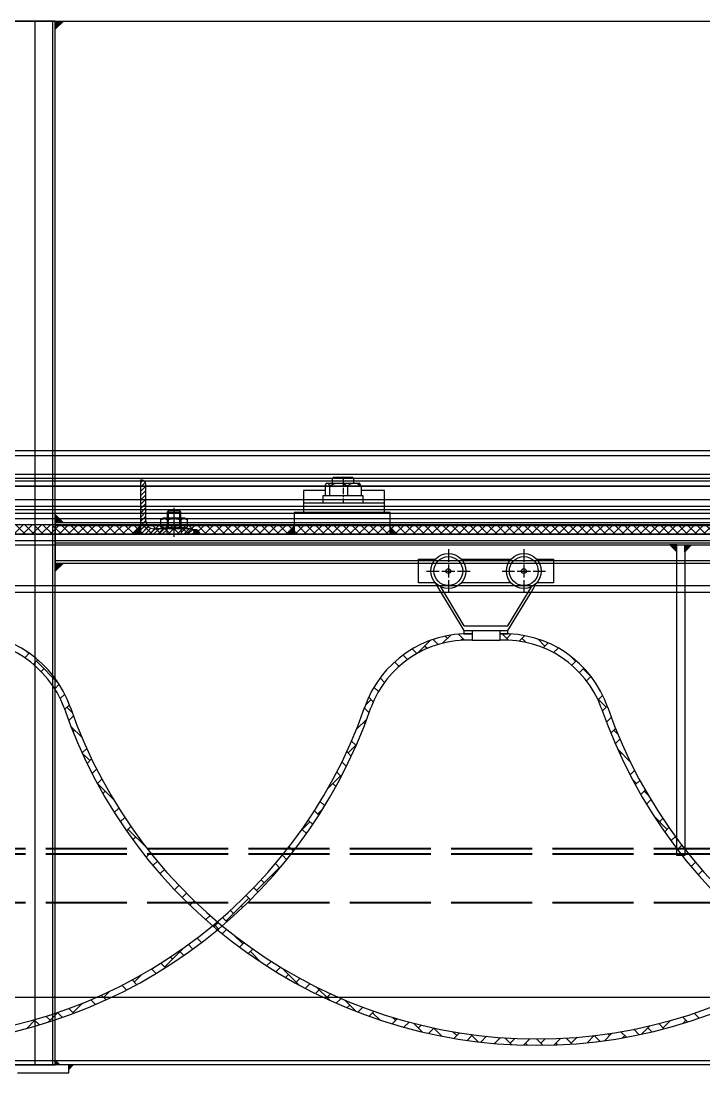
# Model space of a CAD drawing. Header units: centimetres. Extents: x 470464 to 524273, y 49611 to 59074.
# Drawn here: x 504306.1 to 504356.6, y 50531 to 50608.9 of the extents above; entities that cross this region are included whole.
import ezdxf

# ---------------------------------------------------------------- set-up
doc = ezdxf.new("R2010")
doc.units = ezdxf.units.CM
doc.header["$MEASUREMENT"] = 0
for name, pattern in [('1244-MIUM-DD-AR-2000$0$1244_Aselsan_MIUM_2900_Vinç$0$ACAD_ISO02W100', [15, 12, -3]), ('CENTER', [50.8, 31.75, -6.35, 6.35, -6.35]), ('CHAIN', [0.3543, 0.2362, -0.0295, 0.0591, -0.0295])]:
    doc.linetypes.add(name, pattern=pattern)
doc.layers.add('S-COLS-CONC', color=4, linetype='Continuous', lineweight=40)
doc.layers.add('vinç', color=7, linetype='Continuous')

# ---------------------------------------------------------------- blocks, each defined once
blk = doc.blocks.new('ghfhjkdjfdkyufgfktuthkgt')
at = {"ltscale": 0.4}
blk.add_hatch(color=2, dxfattribs=at).paths.add_polyline_path([(416996.458, 69071.72), (416995.902, 69071.163), (416996.458, 69071.163)])
blk.add_hatch(color=2, dxfattribs=at).paths.add_polyline_path([(416996.458, 69071.72), (416995.902, 69071.163), (416996.458, 69071.163)])
h = blk.add_hatch(color=2, dxfattribs=at)
edge = h.paths.add_edge_path()
edge.add_arc((417000.158, 69071.263), 0.3, 0, 45, ccw=False)
edge.add_line((417000.458, 69071.263), (417000.458, 69071.163))
edge.add_line((417000.458, 69071.163), (417000.883, 69071.163))
edge.add_arc((417000.494, 69071.101), 0.394, 9.0696, 108.25207)
h = blk.add_hatch(color=2, dxfattribs=at)
edge = h.paths.add_edge_path()
edge.add_arc((417000.158, 69071.263), 0.3, 0, 45, ccw=False)
edge.add_line((417000.458, 69071.263), (417000.458, 69071.163))
edge.add_line((417000.458, 69071.163), (417000.883, 69071.163))
edge.add_arc((417000.494, 69071.101), 0.394, 9.0696, 108.25207)
at = {"color": 2}
for p, q in [((416996.458, 69075.163), (416996.458, 69071.163)), ((416996.558, 69075.163), (416996.458, 69075.163)), ((416996.458, 69075.163), (416996.458, 69071.163)), ((416996.558, 69075.163), (416996.458, 69075.163)), ((416996.858, 69072.163), (416996.858, 69074.863)), ((416996.858, 69072.163), (416996.858, 69074.863)), ((416998.549, 69072.913), (416998.457, 69072.821)), ((416998.549, 69072.913), (416998.457, 69072.821)), ((416998.457, 69072.821), (416999.457, 69072.821)), ((416998.457, 69071.563), (416998.457, 69072.821)), ((416998.457, 69072.821), (416999.457, 69072.821)), ((416998.457, 69071.563), (416998.457, 69072.821)), ((416998.547, 69071.563), (416998.547, 69072.911)), ((416998.547, 69071.563), (416998.547, 69072.911)), ((416999.365, 69072.913), (416998.549, 69072.913)), ((416999.365, 69072.913), (416998.549, 69072.913)), ((416999.365, 69072.913), (416999.457, 69072.821)), ((416999.365, 69072.913), (416999.457, 69072.821)), ((416999.367, 69072.911), (416999.367, 69071.563)), ((416999.367, 69072.911), (416999.367, 69071.563)), ((416999.457, 69071.563), (416999.457, 69072.821)), ((416999.457, 69071.563), (416999.457, 69072.821)), ((416998.193, 69072.363), (416997.977, 69072.238)), ((416998.193, 69072.363), (416997.977, 69072.238)), ((416997.977, 69072.238), (416998, 69072.251)), ((416997.977, 69072.238), (416998, 69072.251)), ((416997.977, 69071.688), (416997.977, 69072.238)), ((416997.977, 69071.688), (416997.977, 69072.238)), ((416998, 69071.675), (416997.977, 69071.688)), ((416998.193, 69071.563), (416997.977, 69071.688)), ((416998, 69071.675), (416997.977, 69071.688)), ((416998.193, 69071.563), (416997.977, 69071.688)), ((416998, 69072.251), (416998.022, 69072.263)), ((416998, 69072.251), (416998.022, 69072.263)), ((416998.022, 69071.664), (416998, 69071.675)), ((416998.022, 69071.664), (416998, 69071.675)), ((416998.022, 69072.263), (416998.044, 69072.273)), ((416998.022, 69072.263), (416998.044, 69072.273)), ((416998.044, 69071.654), (416998.022, 69071.664)), ((416998.044, 69071.654), (416998.022, 69071.664)), ((416998.044, 69072.273), (416998.065, 69072.282)), ((416998.044, 69072.273), (416998.065, 69072.282)), ((416998.065, 69071.645), (416998.044, 69071.654)), ((416998.065, 69071.645), (416998.044, 69071.654)), ((416998.065, 69072.282), (416998.086, 69072.29)), ((416998.065, 69072.282), (416998.086, 69072.29)), ((416998.086, 69071.637), (416998.065, 69071.645)), ((416998.086, 69071.637), (416998.065, 69071.645)), ((416998.086, 69072.29), (416998.106, 69072.296)), ((416998.086, 69072.29), (416998.106, 69072.296)), ((416998.106, 69071.63), (416998.086, 69071.637)), ((416998.106, 69071.63), (416998.086, 69071.637)), ((416998.106, 69072.296), (416998.126, 69072.302)), ((416998.106, 69072.296), (416998.126, 69072.302)), ((416998.126, 69071.625), (416998.106, 69071.63)), ((416998.126, 69071.625), (416998.106, 69071.63)), ((416998.126, 69072.302), (416998.146, 69072.306)), ((416998.126, 69072.302), (416998.146, 69072.306)), ((416998.146, 69071.62), (416998.126, 69071.625)), ((416998.146, 69071.62), (416998.126, 69071.625)), ((416998.146, 69072.306), (416998.165, 69072.31)), ((416998.146, 69072.306), (416998.165, 69072.31)), ((416998.165, 69071.617), (416998.146, 69071.62)), ((416998.165, 69071.617), (416998.146, 69071.62)), ((416998.165, 69072.31), (416998.184, 69072.312)), ((416998.165, 69072.31), (416998.184, 69072.312)), ((416998.184, 69071.614), (416998.165, 69071.617)), ((416998.184, 69071.614), (416998.165, 69071.617)), ((416998.184, 69072.312), (416998.203, 69072.314)), ((416998.184, 69072.312), (416998.203, 69072.314)), ((416998.203, 69071.613), (416998.184, 69071.614)), ((416998.203, 69071.613), (416998.184, 69071.614)), ((416998.193, 69072.363), (416999.723, 69072.363)), ((416998.193, 69072.363), (416999.723, 69072.363)), ((416998.203, 69072.314), (416998.222, 69072.314)), ((416998.203, 69072.314), (416998.222, 69072.314)), ((416998.222, 69071.612), (416998.203, 69071.613)), ((416998.222, 69071.612), (416998.203, 69071.613)), ((416998.222, 69072.314), (416998.241, 69072.314)), ((416998.222, 69072.314), (416998.241, 69072.314)), ((416998.241, 69071.613), (416998.222, 69071.612)), ((416998.241, 69071.613), (416998.222, 69071.612)), ((416998.241, 69072.314), (416998.26, 69072.312)), ((416998.241, 69072.314), (416998.26, 69072.312)), ((416998.26, 69071.614), (416998.241, 69071.613)), ((416998.26, 69071.614), (416998.241, 69071.613)), ((416998.26, 69072.312), (416998.279, 69072.31)), ((416998.26, 69072.312), (416998.279, 69072.31)), ((416998.279, 69071.617), (416998.26, 69071.614)), ((416998.279, 69071.617), (416998.26, 69071.614)), ((416998.279, 69072.31), (416998.299, 69072.306)), ((416998.279, 69072.31), (416998.299, 69072.306)), ((416998.299, 69071.62), (416998.279, 69071.617)), ((416998.299, 69071.62), (416998.279, 69071.617)), ((416998.299, 69072.306), (416998.318, 69072.302)), ((416998.299, 69072.306), (416998.318, 69072.302)), ((416998.318, 69071.625), (416998.299, 69071.62)), ((416998.318, 69071.625), (416998.299, 69071.62)), ((416998.318, 69072.302), (416998.338, 69072.296)), ((416998.318, 69072.302), (416998.338, 69072.296)), ((416998.338, 69071.63), (416998.318, 69071.625)), ((416998.338, 69071.63), (416998.318, 69071.625)), ((416998.338, 69072.296), (416998.358, 69072.29)), ((416998.338, 69072.296), (416998.358, 69072.29)), ((416998.358, 69071.637), (416998.338, 69071.63)), ((416998.358, 69071.637), (416998.338, 69071.63)), ((416998.358, 69072.29), (416998.379, 69072.282)), ((416998.358, 69072.29), (416998.379, 69072.282)), ((416998.379, 69071.645), (416998.358, 69071.637)), ((416998.379, 69071.645), (416998.358, 69071.637)), ((416998.379, 69072.282), (416998.4, 69072.273)), ((416998.379, 69072.282), (416998.4, 69072.273)), ((416998.4, 69071.654), (416998.379, 69071.645)), ((416998.4, 69071.654), (416998.379, 69071.645)), ((416998.4, 69072.273), (416998.422, 69072.263)), ((416998.4, 69072.273), (416998.422, 69072.263)), ((416998.422, 69071.664), (416998.4, 69071.654)), ((416998.422, 69071.664), (416998.4, 69071.654)), ((416998.422, 69072.263), (416998.444, 69072.251)), ((416998.422, 69072.263), (416998.444, 69072.251)), ((416998.444, 69071.675), (416998.422, 69071.664)), ((416998.444, 69071.675), (416998.422, 69071.664)), ((416998.444, 69072.251), (416998.468, 69072.238)), ((416998.444, 69072.251), (416998.468, 69072.238)), ((416998.468, 69071.688), (416998.444, 69071.675)), ((416998.468, 69071.688), (416998.444, 69071.675)), ((416998.468, 69072.238), (416998.514, 69072.251)), ((416998.468, 69072.238), (416998.514, 69072.251)), ((416998.514, 69071.675), (416998.468, 69071.688)), ((416998.514, 69071.675), (416998.468, 69071.688)), ((416998.514, 69072.251), (416998.559, 69072.263)), ((416998.514, 69072.251), (416998.559, 69072.263)), ((416998.559, 69071.664), (416998.514, 69071.675)), ((416998.559, 69071.664), (416998.514, 69071.675)), ((416998.559, 69072.263), (416998.602, 69072.273)), ((416998.559, 69072.263), (416998.602, 69072.273)), ((416998.602, 69071.654), (416998.559, 69071.664)), ((416998.602, 69071.654), (416998.559, 69071.664)), ((416998.602, 69072.273), (416998.645, 69072.282)), ((416998.602, 69072.273), (416998.645, 69072.282)), ((416998.645, 69071.645), (416998.602, 69071.654)), ((416998.645, 69071.645), (416998.602, 69071.654)), ((416998.645, 69072.282), (416998.686, 69072.29)), ((416998.645, 69072.282), (416998.686, 69072.29)), ((416998.686, 69071.637), (416998.645, 69071.645)), ((416998.686, 69071.637), (416998.645, 69071.645)), ((416998.686, 69072.29), (416998.726, 69072.296)), ((416998.686, 69072.29), (416998.726, 69072.296)), ((416998.726, 69071.63), (416998.686, 69071.637)), ((416998.726, 69071.63), (416998.686, 69071.637)), ((416998.726, 69072.296), (416998.766, 69072.302)), ((416998.726, 69072.296), (416998.766, 69072.302)), ((416998.766, 69071.625), (416998.726, 69071.63)), ((416998.766, 69071.625), (416998.726, 69071.63)), ((416998.766, 69072.302), (416998.805, 69072.306)), ((416998.766, 69072.302), (416998.805, 69072.306)), ((416998.805, 69071.62), (416998.766, 69071.625)), ((416998.805, 69071.62), (416998.766, 69071.625)), ((416998.805, 69072.306), (416998.844, 69072.31)), ((416998.805, 69072.306), (416998.844, 69072.31)), ((416998.844, 69071.617), (416998.805, 69071.62)), ((416998.844, 69071.617), (416998.805, 69071.62)), ((416998.844, 69072.31), (416998.882, 69072.312)), ((416998.844, 69072.31), (416998.882, 69072.312)), ((416998.882, 69071.614), (416998.844, 69071.617)), ((416998.882, 69071.614), (416998.844, 69071.617)), ((416998.882, 69072.312), (416998.92, 69072.314)), ((416998.882, 69072.312), (416998.92, 69072.314)), ((416998.92, 69071.613), (416998.882, 69071.614)), ((416998.92, 69071.613), (416998.882, 69071.614)), ((416998.92, 69072.314), (416998.958, 69072.314)), ((416998.92, 69072.314), (416998.958, 69072.314)), ((416998.958, 69071.612), (416998.92, 69071.613)), ((416998.958, 69071.612), (416998.92, 69071.613)), ((416998.958, 69072.314), (416998.996, 69072.314)), ((416998.958, 69072.314), (416998.996, 69072.314)), ((416998.996, 69071.613), (416998.958, 69071.612)), ((416998.996, 69071.613), (416998.958, 69071.612)), ((416998.996, 69072.314), (416999.034, 69072.312)), ((416998.996, 69072.314), (416999.034, 69072.312)), ((416999.034, 69071.614), (416998.996, 69071.613)), ((416999.034, 69071.614), (416998.996, 69071.613)), ((416999.034, 69072.312), (416999.073, 69072.31)), ((416999.034, 69072.312), (416999.073, 69072.31)), ((416999.073, 69071.617), (416999.034, 69071.614)), ((416999.073, 69071.617), (416999.034, 69071.614)), ((416999.073, 69072.31), (416999.111, 69072.306)), ((416999.073, 69072.31), (416999.111, 69072.306)), ((416999.111, 69071.62), (416999.073, 69071.617)), ((416999.111, 69071.62), (416999.073, 69071.617)), ((416999.111, 69072.306), (416999.151, 69072.302)), ((416999.111, 69072.306), (416999.151, 69072.302)), ((416999.151, 69071.625), (416999.111, 69071.62)), ((416999.151, 69071.625), (416999.111, 69071.62)), ((416999.151, 69072.302), (416999.19, 69072.296)), ((416999.151, 69072.302), (416999.19, 69072.296)), ((416999.19, 69071.63), (416999.151, 69071.625)), ((416999.19, 69071.63), (416999.151, 69071.625)), ((416999.19, 69072.296), (416999.231, 69072.29)), ((416999.19, 69072.296), (416999.231, 69072.29)), ((416999.231, 69071.637), (416999.19, 69071.63)), ((416999.231, 69071.637), (416999.19, 69071.63)), ((416999.231, 69072.29), (416999.272, 69072.282)), ((416999.231, 69072.29), (416999.272, 69072.282)), ((416999.272, 69071.645), (416999.231, 69071.637)), ((416999.272, 69071.645), (416999.231, 69071.637)), ((416999.272, 69072.282), (416999.314, 69072.273)), ((416999.272, 69072.282), (416999.314, 69072.273)), ((416999.314, 69071.654), (416999.272, 69071.645)), ((416999.314, 69071.654), (416999.272, 69071.645)), ((416999.314, 69072.273), (416999.358, 69072.263)), ((416999.314, 69072.273), (416999.358, 69072.263)), ((416999.358, 69071.664), (416999.314, 69071.654)), ((416999.358, 69071.664), (416999.314, 69071.654)), ((416999.358, 69072.263), (416999.403, 69072.251)), ((416999.358, 69072.263), (416999.403, 69072.251)), ((416999.403, 69071.675), (416999.358, 69071.664)), ((416999.403, 69071.675), (416999.358, 69071.664)), ((416999.403, 69072.251), (416999.449, 69072.238)), ((416999.403, 69072.251), (416999.449, 69072.238)), ((416999.449, 69071.688), (416999.403, 69071.675)), ((416999.449, 69071.688), (416999.403, 69071.675)), ((416999.449, 69072.238), (416999.472, 69072.251)), ((416999.449, 69072.238), (416999.472, 69072.251)), ((416999.472, 69071.675), (416999.449, 69071.688)), ((416999.472, 69071.675), (416999.449, 69071.688)), ((416999.472, 69072.251), (416999.495, 69072.263)), ((416999.472, 69072.251), (416999.495, 69072.263)), ((416999.495, 69071.664), (416999.472, 69071.675)), ((416999.495, 69071.664), (416999.472, 69071.675)), ((416999.495, 69072.263), (416999.516, 69072.273)), ((416999.495, 69072.263), (416999.516, 69072.273)), ((416999.516, 69071.654), (416999.495, 69071.664)), ((416999.516, 69071.654), (416999.495, 69071.664)), ((416999.516, 69072.273), (416999.538, 69072.282)), ((416999.516, 69072.273), (416999.538, 69072.282)), ((416999.538, 69071.645), (416999.516, 69071.654)), ((416999.538, 69071.645), (416999.516, 69071.654)), ((416999.538, 69072.282), (416999.558, 69072.29)), ((416999.538, 69072.282), (416999.558, 69072.29)), ((416999.558, 69071.637), (416999.538, 69071.645)), ((416999.558, 69071.637), (416999.538, 69071.645)), ((416999.558, 69072.29), (416999.578, 69072.296)), ((416999.558, 69072.29), (416999.578, 69072.296)), ((416999.578, 69071.63), (416999.558, 69071.637)), ((416999.578, 69071.63), (416999.558, 69071.637)), ((416999.578, 69072.296), (416999.598, 69072.302)), ((416999.578, 69072.296), (416999.598, 69072.302)), ((416999.598, 69071.625), (416999.578, 69071.63)), ((416999.598, 69071.625), (416999.578, 69071.63)), ((416999.598, 69072.302), (416999.618, 69072.306)), ((416999.598, 69072.302), (416999.618, 69072.306)), ((416999.618, 69071.62), (416999.598, 69071.625)), ((416999.618, 69071.62), (416999.598, 69071.625)), ((416999.618, 69072.306), (416999.637, 69072.31)), ((416999.618, 69072.306), (416999.637, 69072.31)), ((416999.637, 69071.617), (416999.618, 69071.62)), ((416999.637, 69071.617), (416999.618, 69071.62)), ((416999.637, 69072.31), (416999.656, 69072.312)), ((416999.637, 69072.31), (416999.656, 69072.312)), ((416999.656, 69071.614), (416999.637, 69071.617)), ((416999.656, 69071.614), (416999.637, 69071.617)), ((416999.656, 69072.312), (416999.675, 69072.314)), ((416999.656, 69072.312), (416999.675, 69072.314)), ((416999.675, 69071.613), (416999.656, 69071.614)), ((416999.675, 69071.613), (416999.656, 69071.614)), ((416999.675, 69072.314), (416999.694, 69072.314)), ((416999.675, 69072.314), (416999.694, 69072.314)), ((416999.694, 69071.612), (416999.675, 69071.613)), ((416999.694, 69071.612), (416999.675, 69071.613)), ((416999.694, 69072.314), (416999.713, 69072.314)), ((416999.694, 69072.314), (416999.713, 69072.314)), ((416999.713, 69071.613), (416999.694, 69071.612)), ((416999.713, 69071.613), (416999.694, 69071.612)), ((416999.713, 69072.314), (416999.732, 69072.312)), ((416999.713, 69072.314), (416999.732, 69072.312)), ((416999.732, 69071.614), (416999.713, 69071.613)), ((416999.732, 69071.614), (416999.713, 69071.613)), ((416999.723, 69072.363), (416999.94, 69072.238)), ((416999.723, 69072.363), (416999.94, 69072.238)), ((416999.723, 69071.563), (416999.94, 69071.688)), ((416999.723, 69071.563), (416999.94, 69071.688)), ((416999.732, 69072.312), (416999.752, 69072.31)), ((416999.732, 69072.312), (416999.752, 69072.31)), ((416999.752, 69071.617), (416999.732, 69071.614)), ((416999.752, 69071.617), (416999.732, 69071.614)), ((416999.752, 69072.31), (416999.771, 69072.306)), ((416999.752, 69072.31), (416999.771, 69072.306)), ((416999.771, 69071.62), (416999.752, 69071.617)), ((416999.771, 69071.62), (416999.752, 69071.617)), ((416999.771, 69072.306), (416999.791, 69072.302)), ((416999.771, 69072.306), (416999.791, 69072.302)), ((416999.791, 69071.625), (416999.771, 69071.62)), ((416999.791, 69071.625), (416999.771, 69071.62)), ((416999.791, 69072.302), (416999.81, 69072.296)), ((416999.791, 69072.302), (416999.81, 69072.296)), ((416999.81, 69071.63), (416999.791, 69071.625)), ((416999.81, 69071.63), (416999.791, 69071.625)), ((416999.81, 69072.296), (416999.831, 69072.29)), ((416999.81, 69072.296), (416999.831, 69072.29)), ((416999.831, 69071.637), (416999.81, 69071.63)), ((416999.831, 69071.637), (416999.81, 69071.63)), ((416999.831, 69072.29), (416999.851, 69072.282)), ((416999.831, 69072.29), (416999.851, 69072.282)), ((416999.851, 69071.645), (416999.831, 69071.637)), ((416999.851, 69071.645), (416999.831, 69071.637)), ((416999.851, 69072.282), (416999.872, 69072.273)), ((416999.851, 69072.282), (416999.872, 69072.273)), ((416999.872, 69071.654), (416999.851, 69071.645)), ((416999.872, 69071.654), (416999.851, 69071.645)), ((416999.872, 69072.273), (416999.894, 69072.263)), ((416999.872, 69072.273), (416999.894, 69072.263)), ((416999.894, 69071.664), (416999.872, 69071.654)), ((416999.894, 69071.664), (416999.872, 69071.654)), ((416999.894, 69072.263), (416999.917, 69072.251)), ((416999.894, 69072.263), (416999.917, 69072.251)), ((416999.917, 69071.675), (416999.894, 69071.664)), ((416999.917, 69071.675), (416999.894, 69071.664)), ((416999.917, 69072.251), (416999.94, 69072.238)), ((416999.917, 69072.251), (416999.94, 69072.238)), ((416999.94, 69071.688), (416999.917, 69071.675)), ((416999.94, 69071.688), (416999.917, 69071.675)), ((416999.94, 69071.688), (416999.94, 69072.238)), ((416999.94, 69071.688), (416999.94, 69072.238)), ((416996.458, 69071.163), (417000.458, 69071.163)), ((416996.458, 69071.163), (417000.458, 69071.163)), ((417000.158, 69071.563), (416997.458, 69071.563)), ((417000.158, 69071.563), (416997.458, 69071.563)), ((416999.723, 69071.563), (416998.193, 69071.563)), ((416999.723, 69071.563), (416998.193, 69071.563)), ((416998.407, 69071.563), (416998.407, 69071.163)), ((416999.507, 69071.563), (416998.407, 69071.563)), ((416998.407, 69071.563), (416998.407, 69071.163)), ((416999.507, 69071.563), (416998.407, 69071.563)), ((416998.407, 69071.163), (416999.507, 69071.163)), ((416998.407, 69071.163), (416999.507, 69071.163)), ((416999.507, 69071.163), (416999.507, 69071.563)), ((416999.507, 69071.163), (416999.507, 69071.563)), ((417000.458, 69071.163), (417000.458, 69071.263)), ((417000.458, 69071.163), (417000.458, 69071.263)), ((417019.255, 69070.048), (417019.255, 69069.117)), ((417024.843, 69070.048), (417024.843, 69069.117)), ((417017.049, 69067.551), (417017.049, 69069.315)), ((417017.049, 69069.315), (417018.308, 69069.315)), ((417020.202, 69069.315), (417023.897, 69069.315)), ((417025.79, 69069.315), (417027.049, 69069.315)), ((417027.049, 69069.315), (417027.049, 69067.551)), ((417019.255, 69068.918), (417019.255, 69067.948)), ((417024.843, 69068.918), (417024.843, 69067.948)), ((417017.64, 69068.433), (417018.571, 69068.433)), ((417018.77, 69068.433), (417019.74, 69068.433)), ((417019.255, 69067.749), (417019.255, 69066.818)), ((417019.939, 69068.433), (417020.87, 69068.433)), ((417023.229, 69068.433), (417024.159, 69068.433)), ((417024.358, 69068.433), (417025.328, 69068.433)), ((417024.843, 69067.749), (417024.843, 69066.818)), ((417025.527, 69068.433), (417026.458, 69068.433)), ((417018.308, 69067.551), (417017.049, 69067.551)), ((417018.698, 69066.904), (417018.308, 69067.551)), ((417018.91, 69066.904), (417018.69, 69067.269)), ((417023.897, 69067.551), (417020.202, 69067.551)), ((417025.188, 69066.904), (417025.408, 69067.269)), ((417025.401, 69066.904), (417025.79, 69067.551)), ((417027.049, 69067.551), (417025.79, 69067.551)), ((417020.432, 69064.021), (417018.698, 69066.904)), ((417020.432, 69064.374), (417018.91, 69066.904)), ((417023.667, 69064.374), (417025.188, 69066.904)), ((417023.667, 69064.021), (417025.401, 69066.904)), ((417020.432, 69064.374), (417023.667, 69064.374)), ((417020.432, 69064.021), (417023.667, 69064.021)), ((417020.432, 69063.786), (417020.432, 69064.021)), ((417021.02, 69064.021), (417021.02, 69063.315)), ((417023.079, 69064.021), (417023.079, 69063.315)), ((417023.667, 69063.786), (417023.667, 69064.021)), ((417020.432, 69063.786), (417021.02, 69063.786)), ((417021.02, 69063.315), (417023.079, 69063.315)), ((417023.079, 69063.786), (417023.667, 69063.786))]:
    blk.add_line(p, q, dxfattribs=at)
at = {"color": 2, "linetype": 'Continuous'}
for p, q in [((416996.458, 69074.955), (416996.652, 69075.148)), ((416996.458, 69074.955), (416996.652, 69075.148)), ((416996.458, 69074.637), (416996.824, 69075.002)), ((416996.458, 69074.637), (416996.824, 69075.002)), ((416996.458, 69074.318), (416996.858, 69074.718)), ((416996.458, 69074.318), (416996.858, 69074.718)), ((416996.458, 69074), (416996.858, 69074.4)), ((416996.458, 69074), (416996.858, 69074.4)), ((416996.458, 69073.682), (416996.858, 69074.082)), ((416996.458, 69073.682), (416996.858, 69074.082)), ((416996.458, 69073.364), (416996.858, 69073.764)), ((416996.458, 69073.364), (416996.858, 69073.764)), ((416996.458, 69073.046), (416996.858, 69073.446)), ((416996.458, 69073.046), (416996.858, 69073.446)), ((416996.458, 69072.727), (416996.858, 69073.127)), ((416996.458, 69072.727), (416996.858, 69073.127)), ((416996.458, 69072.409), (416996.858, 69072.809)), ((416996.458, 69072.409), (416996.858, 69072.809)), ((416996.458, 69072.091), (416996.858, 69072.491)), ((416996.458, 69072.091), (416996.858, 69072.491)), ((416996.458, 69071.773), (416996.858, 69072.173)), ((416996.458, 69071.773), (416996.858, 69072.173)), ((416996.458, 69071.455), (416996.914, 69071.911)), ((416996.458, 69071.455), (416996.914, 69071.911)), ((416996.485, 69071.163), (416997.048, 69071.726)), ((416996.485, 69071.163), (416997.048, 69071.726)), ((416996.803, 69071.163), (416997.243, 69071.603)), ((416996.803, 69071.163), (416997.243, 69071.603)), ((416997.122, 69071.163), (416997.522, 69071.563)), ((416997.122, 69071.163), (416997.522, 69071.563)), ((416997.44, 69071.163), (416997.84, 69071.563)), ((416997.44, 69071.163), (416997.84, 69071.563)), ((416997.758, 69071.163), (416998.158, 69071.563)), ((416997.758, 69071.163), (416998.158, 69071.563)), ((416998.076, 69071.163), (416998.407, 69071.494)), ((416998.076, 69071.163), (416998.407, 69071.494)), ((416998.394, 69071.163), (416998.407, 69071.176)), ((416998.394, 69071.163), (416998.407, 69071.176)), ((416999.507, 69071.322), (416999.749, 69071.563)), ((416999.507, 69071.322), (416999.749, 69071.563)), ((416999.667, 69071.163), (417000.067, 69071.563)), ((416999.667, 69071.163), (417000.067, 69071.563)), ((416999.985, 69071.163), (417000.331, 69071.509)), ((416999.985, 69071.163), (417000.331, 69071.509)), ((417000.304, 69071.163), (417000.454, 69071.314)), ((417000.304, 69071.163), (417000.454, 69071.314))]:
    blk.add_line(p, q, dxfattribs=at)
at = {"color": 2, "linetype": 'CHAIN', "ltscale": 25}
blk.add_line((416998.957, 69070.963), (416998.957, 69073.113), dxfattribs=at)
blk.add_line((416998.957, 69070.963), (416998.957, 69073.113), dxfattribs=at)
at = {"color": 2, "ltscale": 0.4}
for p, q in [((416996.458, 69071.72), (416995.902, 69071.163)), ((416996.458, 69071.72), (416995.902, 69071.163)), ((416996.458, 69071.163), (416996.458, 69071.72)), ((416996.458, 69071.163), (416996.458, 69071.72)), ((417976.883, 69071.163), (416796.458, 69071.163)), ((416995.902, 69071.163), (416996.458, 69071.163)), ((416995.902, 69071.163), (416996.458, 69071.163)), ((417000.458, 69071.263), (417000.458, 69071.163)), ((417000.458, 69071.263), (417000.458, 69071.163)), ((417000.458, 69071.163), (417000.883, 69071.163)), ((417000.458, 69071.163), (417000.883, 69071.163)), ((417976.459, 69070.663), (416796.458, 69070.663)), ((416796.458, 69067.363), (417976.459, 69067.363)), ((416796.458, 69066.863), (417976.459, 69066.863)), ((417021.02, 69063.786), (417021.02, 69063.315)), ((417023.079, 69063.786), (417023.079, 69063.315))]:
    blk.add_line(p, q, dxfattribs=at)
at = {"color": 2, "ltscale": 7}
for p, q in [((416998.54, 69072.317), (416998.458, 69072.363)), ((416998.458, 69071.563), (416998.458, 69072.363)), ((416998.54, 69072.317), (416998.458, 69072.363)), ((416998.458, 69071.563), (416998.458, 69072.363)), ((416998.54, 69071.61), (416998.458, 69071.563)), ((416998.54, 69071.61), (416998.458, 69071.563)), ((416998.468, 69071.688), (416998.468, 69072.238)), ((416998.468, 69071.688), (416998.468, 69072.238)), ((416999.377, 69072.317), (416998.54, 69072.317)), ((416998.54, 69071.61), (416998.54, 69072.317)), ((416999.377, 69072.317), (416998.54, 69072.317)), ((416998.54, 69071.61), (416998.54, 69072.317)), ((416998.54, 69071.61), (416999.377, 69071.61)), ((416998.54, 69071.61), (416999.377, 69071.61)), ((416999.377, 69072.317), (416999.458, 69072.363)), ((416999.377, 69072.317), (416999.458, 69072.363)), ((416999.377, 69071.61), (416999.377, 69072.317)), ((416999.377, 69071.61), (416999.377, 69072.317)), ((416999.377, 69071.61), (416999.458, 69071.563)), ((416999.377, 69071.61), (416999.458, 69071.563)), ((416999.449, 69071.688), (416999.449, 69072.238)), ((416999.449, 69071.688), (416999.449, 69072.238)), ((416999.458, 69072.363), (416999.458, 69071.563)), ((416999.458, 69072.363), (416999.458, 69071.563)), ((416998.308, 69071.563), (416998.308, 69071.563)), ((416998.308, 69071.563), (416998.308, 69071.563)), ((416999.608, 69071.563), (416999.608, 69071.563)), ((416999.608, 69071.563), (416999.608, 69071.563))]:
    blk.add_line(p, q, dxfattribs=at)
at = {"color": 2, "linetype": 'Continuous', "ltscale": 0.4}
for p, q in [((417016.949, 69062.335), (417017.905, 69063.291)), ((417018.509, 69062.999), (417018.135, 69063.372)), ((417018.833, 69063.088), (417019.436, 69063.692)), ((417019.192, 69063.447), (417019.024, 69063.615)), ((417020.453, 69063.317), (417020.008, 69063.762)), ((417020.179, 69063.303), (417020.323, 69063.447)), ((417023.711, 69063.315), (417023.235, 69063.79)), ((417023.579, 69063.447), (417023.907, 69063.776)), ((417024.503, 69063.24), (417024.911, 69063.648)), ((417025.009, 69063.148), (417024.71, 69063.447)), ((417026.407, 69062.881), (417025.893, 69063.396)), ((417026.281, 69062.755), (417026.638, 69063.112)), ((416987.897, 69062.017), (416988.231, 69062.352)), ((416988.195, 69062.316), (416988.013, 69062.498)), ((417016.923, 69062.321), (417016.582, 69062.662)), ((417017.679, 69062.697), (417017.495, 69062.881)), ((417027.049, 69062.391), (417027.392, 69062.734)), ((416988.543, 69061.532), (416988.87, 69061.86)), ((416990.42, 69060.09), (416988.76, 69061.75)), ((417015.606, 69061.376), (417015.28, 69061.702)), ((417016.234, 69061.879), (417015.902, 69062.211)), ((417028.67, 69061.75), (417028.245, 69062.175)), ((417028.387, 69061.467), (417028.715, 69061.795)), ((416989.129, 69060.987), (416989.326, 69061.184)), ((416989.892, 69060.618), (416989.98, 69060.707)), ((417028.966, 69060.915), (417029.291, 69061.239)), ((417029.867, 69060.553), (417029.236, 69061.184)), ((416990.122, 69059.717), (416990.449, 69060.045)), ((417014.529, 69060.19), (417014.204, 69060.515)), ((417029.485, 69060.303), (417029.801, 69060.618)), ((416990.524, 69058.988), (416990.859, 69059.322)), ((417014.081, 69059.506), (417013.752, 69059.836)), ((417030.367, 69058.921), (417030.674, 69059.228)), ((416990.854, 69058.187), (416991.202, 69058.534)), ((417013.116, 69058.502), (417013.535, 69058.921)), ((417013.699, 69058.757), (417013.361, 69059.095)), ((417030.933, 69058.356), (417030.285, 69059.003)), ((417030.659, 69058.082), (417031.009, 69058.432)), ((416991.399, 69057.98), (416991.023, 69058.356)), ((416991.154, 69057.355), (416991.5, 69057.702)), ((417013.388, 69057.937), (417013.039, 69058.286)), ((417030.961, 69057.253), (417031.307, 69057.599)), ((416992.125, 69056.123), (416991.315, 69056.933)), ((417012.442, 69056.697), (417013.221, 69057.476)), ((417013.083, 69057.11), (417012.969, 69057.224)), ((416991.47, 69056.54), (416991.589, 69056.659)), ((417031.279, 69056.439), (417031.622, 69056.783)), ((417031.792, 69056.365), (417031.498, 69056.659)), ((416992.155, 69054.962), (416992.487, 69055.294)), ((417011.838, 69054.962), (417012.461, 69055.585)), ((417012.403, 69055.527), (417012.086, 69055.845)), ((417031.613, 69055.642), (417031.953, 69055.982)), ((416992.72, 69054.396), (416992.138, 69054.978)), ((416992.51, 69054.186), (416992.847, 69054.522)), ((417012.075, 69054.725), (417011.737, 69055.062)), ((417032.721, 69054.305), (417031.792, 69055.234)), ((417031.962, 69054.859), (417032.064, 69054.962)), ((416992.887, 69053.431), (416993.221, 69053.765)), ((417011.708, 69053.96), (417011.373, 69054.295)), ((417032.63, 69054.396), (417032.661, 69054.427)), ((416993.277, 69052.69), (416993.61, 69053.023)), ((417010.337, 69052.329), (417011.272, 69053.265)), ((417011.328, 69053.209), (417010.994, 69053.542)), ((417032.703, 69053.338), (417033.037, 69053.672)), ((417033.195, 69052.699), (417032.865, 69053.03)), ((417033.096, 69052.599), (417033.428, 69052.931)), ((416994.465, 69051.52), (416993.286, 69052.699)), ((416993.682, 69051.963), (416993.852, 69052.133)), ((417010.933, 69052.472), (417010.706, 69052.699)), ((417033.502, 69051.874), (417033.833, 69052.205)), ((417034.029, 69051.865), (417033.761, 69052.133)), ((416994.417, 69051.568), (416994.429, 69051.58)), ((417010.102, 69051.04), (417009.773, 69051.369)), ((417033.922, 69051.162), (417034.251, 69051.492)), ((416994.531, 69050.55), (416994.86, 69050.878)), ((417009.667, 69050.344), (417009.339, 69050.672)), ((417009.575, 69050.436), (417009.981, 69050.842)), ((416994.983, 69049.87), (416994.949, 69049.905)), ((416994.976, 69049.863), (416995.303, 69050.191)), ((417008.37, 69049.231), (417009.009, 69049.87)), ((417009.219, 69049.661), (417008.892, 69049.988)), ((417035.458, 69049.305), (417034.454, 69050.309)), ((417034.893, 69049.87), (417035.128, 69050.106)), ((416995.434, 69049.19), (416995.76, 69049.516)), ((416996.926, 69047.927), (416995.549, 69049.305)), ((417008.757, 69048.991), (417008.444, 69049.305)), ((417035.26, 69049.107), (417035.586, 69049.433)), ((416995.904, 69048.529), (416996.114, 69048.739)), ((417035.732, 69048.448), (417036.058, 69048.773)), ((417036.249, 69048.514), (417036.024, 69048.739)), ((416996.68, 69048.173), (416996.712, 69048.206)), ((416996.883, 69047.245), (416997.208, 69047.57)), ((417007.796, 69047.69), (417007.471, 69048.015)), ((417036.217, 69047.801), (417036.542, 69048.126)), ((416997.391, 69046.622), (416997.716, 69046.946)), ((417006.785, 69046.438), (417006.46, 69046.763)), ((417007.296, 69047.058), (417006.972, 69047.382)), ((417037.224, 69046.545), (417037.548, 69046.869)), ((416997.912, 69046.011), (416998.236, 69046.335)), ((417005.05, 69044.779), (417006.747, 69046.476)), ((417006.26, 69045.831), (417006.181, 69045.911)), ((417037.746, 69045.936), (417038.07, 69046.26)), ((416998.99, 69044.826), (416999.314, 69045.151)), ((417005.615, 69045.345), (417005.399, 69045.561)), ((416999.547, 69044.252), (416999.872, 69044.577)), ((417004.614, 69044.084), (417004.289, 69044.408)), ((417005.175, 69044.654), (417004.85, 69044.978)), ((417000.117, 69043.691), (417000.442, 69044.016)), ((417002.787, 69042.517), (417004.484, 69044.214)), ((417004.041, 69043.526), (417003.918, 69043.648)), ((417001.293, 69042.604), (417001.619, 69042.93)), ((417003.352, 69043.082), (417003.129, 69043.306)), ((417001.899, 69042.079), (417002.227, 69042.406)), ((417002.247, 69041.925), (417001.919, 69042.253)), ((417002.857, 69042.446), (417002.53, 69042.773)), ((417000.99, 69040.92), (417000.659, 69041.25)), ((417001.947, 69041.677), (417002.221, 69041.951)), ((417002.518, 69041.566), (417002.847, 69041.895)), ((417004.034, 69040.819), (417003.383, 69041.47)), ((417003.468, 69041.385), (417003.479, 69041.396)), ((416998.261, 69039.122), (416999.642, 69040.503)), ((417000.342, 69040.436), (417000.011, 69040.767)), ((417003.793, 69040.579), (417004.124, 69040.91)), ((416998.827, 69039.688), (416998.674, 69039.841)), ((416999.682, 69039.965), (416999.393, 69040.254)), ((417004.45, 69040.104), (417004.782, 69040.436)), ((417005.399, 69039.454), (417004.6, 69040.254)), ((417005.119, 69039.642), (417005.165, 69039.688)), ((416997.624, 69038.629), (416997.285, 69038.968)), ((416998.323, 69039.061), (416997.986, 69039.398)), ((417005.801, 69039.192), (417006.137, 69039.529)), ((417006.496, 69038.756), (417006.834, 69039.094)), ((417008.222, 69037.763), (417006.976, 69039.009)), ((416996.185, 69037.805), (416995.841, 69038.149)), ((416995.999, 69037.991), (416996.544, 69038.537)), ((417007.205, 69038.333), (417007.428, 69038.557)), ((417007.994, 69037.991), (417008.27, 69038.267)), ((416995.445, 69037.413), (416995.098, 69037.76)), ((416995.395, 69037.388), (416995.433, 69037.425)), ((417008.663, 69037.529), (417009.008, 69037.874)), ((417009.413, 69037.147), (417009.691, 69037.425)), ((417010.472, 69036.644), (417009.483, 69037.633)), ((416993.138, 69036.326), (416992.782, 69036.682)), ((416993.922, 69036.674), (416993.569, 69037.026)), ((416993.736, 69036.86), (416994.189, 69037.313)), ((417010.257, 69036.86), (417010.529, 69037.132)), ((417010.956, 69036.428), (417011.311, 69036.783)), ((417012.427, 69035.82), (417011.579, 69036.669)), ((416991.525, 69035.676), (416991.161, 69036.04)), ((416991.473, 69035.728), (416992.177, 69036.432)), ((416992.039, 69036.294), (416991.98, 69036.353)), ((417011.75, 69036.091), (417011.954, 69036.294)), ((417012.56, 69035.769), (417012.923, 69036.132)), ((417013.386, 69035.464), (417013.753, 69035.831)), ((416988.044, 69034.562), (416988.645, 69035.163)), ((416988.982, 69034.825), (416988.604, 69035.204)), ((416989.776, 69035.163), (416989.474, 69035.465)), ((416989.639, 69035.026), (416990.374, 69035.761)), ((416990.694, 69035.376), (416990.342, 69035.728)), ((417014.192, 69035.186), (417013.651, 69035.728)), ((417015.088, 69034.903), (417015.465, 69035.28)), ((417015.348, 69035.163), (417015.13, 69035.38)), ((417015.965, 69034.649), (417016.348, 69035.031)), ((417035.147, 69034.597), (417035.698, 69035.148)), ((417036.968, 69035.038), (417036.594, 69035.412)), ((417036.607, 69034.926), (417036.844, 69035.163)), ((417037.819, 69035.319), (417037.45, 69035.688)), ((416988.099, 69034.577), (416988.079, 69034.597)), ((417017.345, 69034.297), (417016.704, 69034.938)), ((417017.045, 69034.597), (417017.25, 69034.802)), ((417017.777, 69034.198), (417018.172, 69034.593)), ((417018.785, 69033.988), (417018.183, 69034.59)), ((417019.873, 69034.031), (417019.585, 69034.32)), ((417019.67, 69033.828), (417020.08, 69034.238)), ((417030.81, 69033.655), (417031.366, 69034.211)), ((417032.436, 69033.914), (417032.031, 69034.319)), ((417033.382, 69034.099), (417032.984, 69034.497)), ((417033.553, 69034.135), (417034.174, 69034.755)), ((417034.308, 69034.304), (417034.015, 69034.597)), ((417035.213, 69034.53), (417034.828, 69034.915)), ((417018.713, 69034.002), (417018.742, 69034.031)), ((417020.65, 69033.677), (417021.005, 69034.031)), ((417021.464, 69033.571), (417020.922, 69034.114)), ((417021.654, 69033.549), (417022.081, 69033.977)), ((417022.684, 69033.448), (417023.121, 69033.885)), ((417022.723, 69033.444), (417022.702, 69033.466)), ((417023.936, 69033.363), (417023.435, 69033.863)), ((417023.833, 69033.466), (417024.189, 69033.822)), ((417024.827, 69033.328), (417025.288, 69033.79)), ((417025.108, 69033.322), (417024.964, 69033.466)), ((417026.243, 69033.318), (417025.775, 69033.786)), ((417026.096, 69033.466), (417026.421, 69033.791)), ((417027.099, 69033.338), (417027.591, 69033.829)), ((417027.345, 69033.347), (417027.227, 69033.466)), ((417028.417, 69033.407), (417027.974, 69033.85)), ((417028.358, 69033.466), (417028.801, 69033.909)), ((417029.527, 69033.503), (417030.055, 69034.031)), ((417030.476, 69033.611), (417030.054, 69034.033)), ((417031.187, 69034.031), (417031.054, 69034.164)), ((417032.149, 69033.863), (417032.318, 69034.031))]:
    blk.add_line(p, q, dxfattribs=at)
at = {"color": 2}
for centre, radius in [((417019.255, 69068.433), 1.294), ((417024.843, 69068.433), 1.294), ((417019.255, 69068.433), 0.176), ((417024.843, 69068.433), 0.176)]:
    blk.add_circle(centre, radius, dxfattribs=at)
at = {"color": 2, "ltscale": 0.4}
for centre in [(417019.255, 69068.433), (417024.843, 69068.433)]:
    blk.add_circle(centre, 1.07, dxfattribs=at)
at = {"color": 2}
for centre, radius, start, end in [((416996.558, 69074.863), 0.3, 0, 90), ((416996.558, 69074.863), 0.3, 0, 90), ((416997.458, 69072.163), 0.6, 180, 270), ((416997.458, 69072.163), 0.6, 180, 270), ((417000.158, 69071.263), 0.3, 0, 90), ((417000.158, 69071.263), 0.3, 0, 90)]:
    blk.add_arc(centre, radius, start, end, dxfattribs=at)
at = {"color": 2, "ltscale": 0.4}
for centre, radius, start, end in [((417000.494, 69071.101), 0.394, 9.0696, 108.25207), ((417000.494, 69071.101), 0.394, 9.0696, 108.25207), ((417000.158, 69071.263), 0.3, 0, 45), ((417000.158, 69071.263), 0.3, 0, 45), ((416983.623, 69055.7), 8.092, 18.85703, 92.2157), ((416983.619, 69055.654), 7.667, 20.30826, 92.31161), ((417020.707, 69055.7), 8.092, 87.7843, 161.14297), ((417020.711, 69055.654), 7.667, 87.68839, 159.69174), ((417023.391, 69055.7), 8.092, 18.85703, 92.2157), ((417023.388, 69055.654), 7.667, 20.30826, 92.31161), ((416978.52, 69070.315), 37, 198.92464, 341.07536), ((416978.52, 69070.354), 36.568, 199.22065, 340.77935), ((417025.81, 69070.315), 37, 198.92464, 341.07536), ((417025.81, 69070.354), 36.568, 199.22065, 340.77935), ((417065.579, 69070.315), 37, 198.92464, 341.07536), ((417065.579, 69070.354), 36.568, 199.22065, 340.77935)]:
    blk.add_arc(centre, radius, start, end, dxfattribs=at)
blk = doc.blocks.new('kjjlkhlljklhıjşlkmkjş')
at = {"ltscale": 0.4}
for points in [[(416990.159, 69213.463), (416990.759, 69213.463), (416990.159, 69212.863)], [(416990.159, 69213.463), (416990.759, 69213.463), (416990.159, 69212.863)], [(416990.159, 69136.163), (416990.495, 69136.163), (416990.159, 69136.499)], [(416991.159, 69136.163), (416991.495, 69136.163), (416991.159, 69135.827)]]:
    blk.add_hatch(color=2, dxfattribs=at).paths.add_polyline_path(points)
for points in [[(416990.159, 69213.463), (416990.759, 69213.463), (416990.159, 69212.863)], [(416990.159, 69176.313), (416990.759, 69176.313), (416990.159, 69176.913)], [(416990.159, 69173.313), (416990.759, 69173.313), (416990.159, 69172.713)]]:
    blk.add_hatch(color=2).paths.add_polyline_path(points)
at = {"color": 2, "ltscale": 1.5}
blk.add_line((416847.159, 69213.463, 0.119), (417930.159, 69213.463, -0.009), dxfattribs=at)
at = {"color": 2}
for p, q in [((416990.159, 69213.463, -0.009), (416987.159, 69213.463, -0.009)), ((416990.159, 69136.163, 0.119), (416990.159, 69213.463, -0.009)), ((416990.159, 69213.463, -0.009), (416990.159, 69212.863, -0.009)), ((416990.159, 69212.863, -0.009), (416990.759, 69213.463, -0.009)), ((416990.159, 69176.313, 0.055), (416990.159, 69176.913, 0.055)), ((416990.159, 69176.913, 0.055), (416990.759, 69176.313, 0.055)), ((417087.159, 69176.313, 0.055), (416990.159, 69176.313, 0.055)), ((416990.159, 69176.313, 0.055), (416990.159, 69173.313, 0.055)), ((416990.159, 69173.313, 0.055), (417087.159, 69173.313, 0.055)), ((416990.159, 69173.313, 0.055), (416990.159, 69172.713, 0.055)), ((416990.159, 69172.713, 0.055), (416990.759, 69173.313, 0.055)), ((417888.659, 69136.163, 0.119), (416888.659, 69136.163, 0.119)), ((416987.159, 69136.163, 0.119), (416990.159, 69136.163, 0.119))]:
    blk.add_line(p, q, dxfattribs=at)
at = {"color": 2, "linetype": 'CENTER', "ltscale": 30}
for p, q in [((416988.659, 69213.463, -0.009), (416988.659, 69136.163, 0.119)), ((416990.159, 69174.813, 0.055), (417087.159, 69174.813, 0.055))]:
    blk.add_line(p, q, dxfattribs=at)
at = {"color": 2, "ltscale": 4}
blk.add_line((416989.959, 69213.463, -0.009), (416989.959, 69136.163, 0.119), dxfattribs=at)
at = {"color": 2, "ltscale": 0.4}
for p, q in [((416990.159, 69212.863, -0.009), (416990.759, 69213.463, -0.009)), ((416990.159, 69212.863, -0.009), (416990.759, 69213.463, -0.009)), ((416990.159, 69136.163, 0.119), (416990.159, 69136.499, 0.119)), ((416990.159, 69136.499, 0.119), (416990.495, 69136.163, 0.119)), ((416991.159, 69136.163, 0.119), (416986.659, 69136.163, 0.119)), ((416987.359, 69135.563, 0.119), (416991.159, 69135.563, 0.119)), ((416991.159, 69135.563, 0.119), (416991.159, 69136.163, 0.119)), ((416991.159, 69136.163, 0.119), (416991.159, 69135.827, 0.119)), ((416991.159, 69135.827, 0.119), (416991.495, 69136.163, 0.119))]:
    blk.add_line(p, q, dxfattribs=at)
at = {"color": 2, "ltscale": 3}
for p, q in [((416990.159, 69176.113, 0.055), (417087.159, 69176.113, 0.055)), ((416990.159, 69173.513, 0.055), (417087.159, 69173.513, 0.055)), ((417888.659, 69141.163, 0.239), (416888.659, 69141.163, 0.119)), ((417888.659, 69136.463, 0.239), (416888.659, 69136.463, 0.119))]:
    blk.add_line(p, q, dxfattribs=at)
blk = doc.blocks.new('tyrterwefbrrbevrwc')
at = {"color": 2}
for p, q in [((416798.859, 68256.164), (417974.059, 68256.164)), ((416798.859, 68253.905), (417974.059, 68253.905)), ((416798.859, 68253.525), (417974.059, 68253.525))]:
    blk.add_line(p, q, dxfattribs=at)
at = {"layer": 'vinç', "color": 2}
for p, q in [((417974.059, 68255.764), (416798.859, 68255.764)), ((417974.059, 68254.38), (416798.859, 68254.38)), ((417974.059, 68254.095), (416798.859, 68254.095)), ((417974.059, 68253.525), (416798.859, 68253.525)), ((417974.059, 68252.51), (416798.859, 68252.51)), ((417974.059, 68252.023), (416798.859, 68252.023)), ((417974.059, 68251.765), (416798.859, 68251.765)), ((417974.059, 68251.494), (416798.859, 68251.494)), ((417974.059, 68251.096), (416798.859, 68251.096)), ((417974.059, 68250.663), (416798.859, 68250.663))]:
    blk.add_line(p, q, dxfattribs=at)
blk = doc.blocks.new('tyrteryrteyyt3rwerw')
h = blk.add_hatch()
h.set_pattern_fill('ANSI37', color=2, scale=3.8, angle=360)
h.set_pattern_definition([(45, (342050.756, 161193.00613), (-0.335875721, 0.335875721), []), (135, (342050.756, 161193.00613), (-0.335875721, -0.335875721), [])])
h.paths.add_polyline_path([(416798.859, 68195.663), (416798.859, 68194.963), (417974.059, 68194.963), (417974.059, 68195.663)])
at = {"color": 2}
blk.add_lwpolyline([(417974.059, 68195.663), (416798.859, 68195.663), (416798.859, 68194.963), (417974.059, 68194.963)], close=True, dxfattribs=at)
blk = doc.blocks.new('hfgdtnyrmuntyr')
h = blk.add_hatch(color=2)
h.dxf.hatch_style = 1
h.paths.add_polyline_path([(417035.659, 68194.163), (417036.159, 68193.663), (417036.159, 68194.163)])
h = blk.add_hatch(color=2)
h.dxf.hatch_style = 1
h.paths.add_polyline_path([(417036.759, 68194.163), (417036.759, 68193.663), (417037.259, 68194.163)])
at = {"color": 2, "ltscale": 0.4}
for points in [[(416783.759, 68194.163), (417989.159, 68194.163), (417989.159, 68194.963), (416783.759, 68194.963)], [(417036.759, 68194.163), (417036.759, 68171.163), (417036.159, 68171.163), (417036.159, 68194.163)]]:
    blk.add_lwpolyline(points, close=True, dxfattribs=at)
at = {"color": 2}
for points in [[(417036.159, 68194.163), (417035.659, 68194.163), (417036.159, 68193.663), (417036.159, 68194.163)], [(417036.759, 68194.163), (417037.259, 68194.163), (417036.759, 68193.663), (417036.759, 68194.163)]]:
    blk.add_lwpolyline(points, dxfattribs=at)
at = {"layer": 'S-COLS-CONC', "color": 2, "linetype": '1244-MIUM-DD-AR-2000$0$1244_Aselsan_MIUM_2900_Vinç$0$ACAD_ISO02W100', "ltscale": 0.5}
for p, q in [((417955.459, 68171.663), (416817.459, 68171.663)), ((417955.459, 68171.263), (416817.459, 68171.263)), ((417955.459, 68167.663), (416817.459, 68167.663))]:
    blk.add_line(p, q, dxfattribs=at)
blk = doc.blocks.new('BEKET 105 ÖN')
at = {"color": 2, "linetype": 'Continuous'}
for p, q in [((1790017.88, -473032.05), (1790016.88, -473033.05)), ((1790017.88, -473032.05), (1790031.88, -473032.05)), ((1790032.88, -473033.05), (1790031.88, -473032.05)), ((1790011.56, -473038.39), (1790011.56, -473045.89)), ((1790012.88, -473036.39), (1790012.51, -473036.79)), ((1790012.88, -473036.39), (1790013.24, -473036.39)), ((1790013.24, -473036.39), (1790021.57, -473036.39)), ((1790014.91, -473038.39), (1790014.91, -473045.89)), ((1790016.88, -473033.05), (1790016.88, -473036.39)), ((1790032.88, -473033.05), (1790016.88, -473033.05)), ((1790021.57, -473036.39), (1790033.21, -473036.39)), ((1790028.23, -473038.39), (1790028.23, -473045.89)), ((1790032.88, -473036.39), (1790032.88, -473033.05)), ((1790033.21, -473036.39), (1790036.88, -473036.39)), ((1790037.25, -473036.79), (1790036.88, -473036.39)), ((1790038.2, -473038.39), (1790038.2, -473045.89)), ((1790009.88, -473045.89), (1790009.88, -473050.95)), ((1790039.88, -473045.89), (1790009.88, -473045.89)), ((1790039.88, -473050.76), (1790039.88, -473045.89)), ((1789995.56, -473050.95), (1790055.56, -473050.95))]:
    blk.add_line(p, q, dxfattribs=at)
at = {"color": 2, "linetype": 'CHAIN', "ltscale": 20}
blk.add_line((1790024.88, -473032.05), (1790024.88, -473050.95), dxfattribs=at)
at = {"color": 2, "linetype": 'Continuous'}
blk.add_lwpolyline([(1790011.56, -473041.89), (1789995.56, -473041.89), (1789995.56, -473058.09), (1790055.56, -473058.09), (1790055.56, -473041.89), (1790038.2, -473041.89)], dxfattribs=at)
blk.add_lwpolyline([(1789988.7, -473074.25), (1790059.7, -473074.25), (1790059.7, -473058.09), (1789988.7, -473058.09)], close=True, dxfattribs=at)
for points, knots in [([(1790011.56, -473038.39), (1790011.82, -473037.81), (1790012.09, -473037.31), (1790012.64, -473036.6), (1790012.94, -473036.39), (1790013.24, -473036.39)], [0, 0, 0, 0, 0.5, 0.5, 1, 1, 1, 1]), ([(1790014.91, -473038.39), (1790015.95, -473037.81), (1790017.01, -473037.31), (1790019.22, -473036.6), (1790020.4, -473036.39), (1790021.57, -473036.39)], [0, 0, 0, 0, 0.5, 0.5, 1, 1, 1, 1]), ([(1790028.23, -473038.39), (1790029, -473037.81), (1790029.8, -473037.31), (1790031.46, -473036.6), (1790032.34, -473036.39), (1790033.21, -473036.39)], [0, 0, 0, 0, 0.5, 0.5, 1, 1, 1, 1]), ([(1790038.2, -473038.39), (1790037.94, -473037.81), (1790037.67, -473037.31), (1790037.35, -473036.9), (1790037.3, -473036.84), (1790037.25, -473036.79)], [0, 0, 0, 0, 0.855795, 0.855795, 1, 1, 1, 1])]:
    blk.add_open_spline(points, degree=3, knots=knots, dxfattribs=at)
for points in [[(1790013.24, -473036.39), (1790013.82, -473036.39), (1790014.39, -473037.23), (1790014.91, -473038.39)], [(1790021.57, -473036.39), (1790023.9, -473036.39), (1790026.16, -473037.23), (1790028.23, -473038.39)], [(1790033.21, -473036.39), (1790034.96, -473036.39), (1790036.65, -473037.23), (1790038.2, -473038.39)]]:
    blk.add_open_spline(points, degree=3, dxfattribs=at)
blk = doc.blocks.new('tdrgrtryhrts')
at = {"ltscale": 0.4}
h = blk.add_hatch(color=2, dxfattribs=at)
h.dxf.hatch_style = 1
h.paths.add_polyline_path([(417001.341, 68971.963), (417001.841, 68972.463), (417001.841, 68971.963)])
h = blk.add_hatch(color=2, dxfattribs=at)
h.dxf.hatch_style = 1
h.paths.add_polyline_path([(417008.941, 68971.963), (417008.941, 68972.463), (417009.441, 68971.963)])
at = {"color": 2, "ltscale": 0.4}
for points in [[(417001.841, 68971.963), (417001.841, 68972.463), (417001.341, 68971.963), (417001.841, 68971.963)], [(417008.941, 68971.963), (417008.941, 68972.463), (417009.441, 68971.963), (417008.941, 68971.963)]]:
    blk.add_lwpolyline(points, dxfattribs=at)
at = {"color": 2, "xscale": 0.1, "yscale": 0.1, "zscale": 0.1, "rotation": 359.9999999999999}
blk.add_blockref('BEKET 105 ÖN', (238002.971, 116279.388), dxfattribs=at)
blk.add_blockref('BEKET 105 ÖN', (238002.971, 116279.388), dxfattribs=at)
blk = doc.blocks.new('lkjşlkjkloıjljikşlklş')
at = {"layer": 'vinç', "color": 2}
for name, p in [('tyrterwefbrrbevrwc', (0, 611)), ('tdrgrtryhrts', (6, -111)), ('tyrteryrteyyt3rwerw', (0, 666)), ('hfgdtnyrmuntyr', (0, 666))]:
    blk.add_blockref(name, p, dxfattribs=at)
blk = doc.blocks.new('DHSETSRDJFDS')
at = {"layer": 'vinç', "color": 2}
for name, p in [('kjjlkhlljklhıjşlkmkjş', (0, -384.5, -0.119)), ('lkjşlkjkloıjljikşlklş', (0, -70)), ('ghfhjkdjfdkyufgfktuthkgt', (0, -280.2))]:
    blk.add_blockref(name, p, dxfattribs=at)

msp = doc.modelspace()

# ---------------------------------------------------------------- block references
at = {"layer": 'vinç', "color": 0}
msp.add_blockref('DHSETSRDJFDS', (87318.426, -18220.054), dxfattribs=at)

doc.saveas('drawing.dxf')
